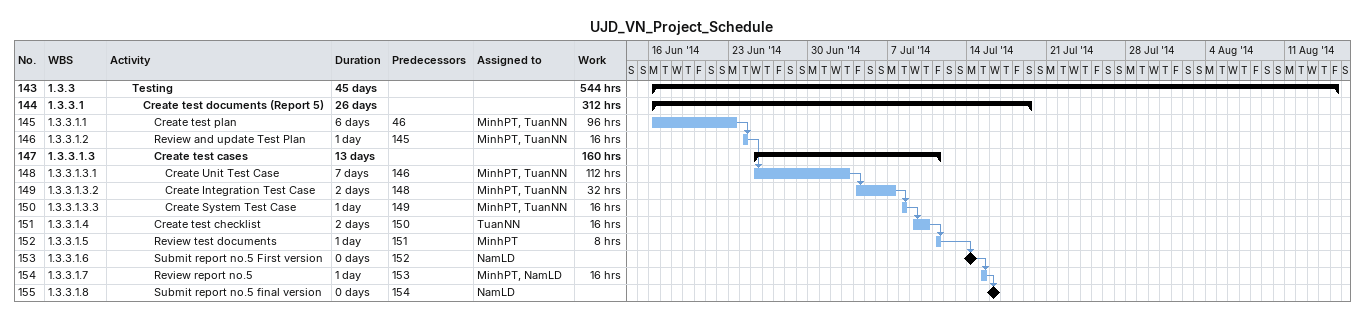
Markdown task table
UJD_VN_Project_Schedule

| ID | WBS | Task | Duration | Start | Finish | Predecessors | Resources | Work (h) |
|---|---|---|---|---|---|---|---|---|
| 143 | 1.3.3 | **Testing** | 45d | 2014-06-16 | 2014-08-15 |  |  | 544 |
| 144 | 1.3.3.1 | **Create test documents (Report 5)** | 26d | 2014-06-16 | 2014-07-19 |  |  | 312 |
| 145 | 1.3.3.1.1 | Create test plan | 6d | 2014-06-16 | 2014-06-23 | 46 | MinhPT, TuanNN | 96 |
| 146 | 1.3.3.1.2 | Review and update Test Plan | 1d | 2014-06-24 | 2014-06-24 | 145 | MinhPT, TuanNN | 16 |
| 147 | 1.3.3.1.3 | **Create test cases** | 13d | 2014-06-25 | 2014-07-11 |  |  | 160 |
| 148 | 1.3.3.1.3.1 | Create Unit Test Case | 7d | 2014-06-25 | 2014-07-03 | 146 | MinhPT, TuanNN | 112 |
| 149 | 1.3.3.1.3.2 | Create Integration Test Case | 2d | 2014-07-04 | 2014-07-07 | 148 | MinhPT, TuanNN | 32 |
| 150 | 1.3.3.1.3.3 | Create System Test Case | 1d | 2014-07-08 | 2014-07-08 | 149 | MinhPT, TuanNN | 16 |
| 151 | 1.3.3.1.4 | Create test checklist | 2d | 2014-07-09 | 2014-07-10 | 150 | TuanNN | 16 |
| 152 | 1.3.3.1.5 | Review test documents | 1d | 2014-07-11 | 2014-07-11 | 151 | MinhPT | 8 |
| 153 | 1.3.3.1.6 | Submit report no.5 First version | 0d | 2014-07-14 | 2014-07-14 | 152 | NamLD |  |
| 154 | 1.3.3.1.7 | Review report no.5 | 1d | 2014-07-15 | 2014-07-15 | 153 | MinhPT, NamLD | 16 |
| 155 | 1.3.3.1.8 | Submit report no.5 final version | 0d | 2014-07-16 | 2014-07-16 | 154 | NamLD |  |
